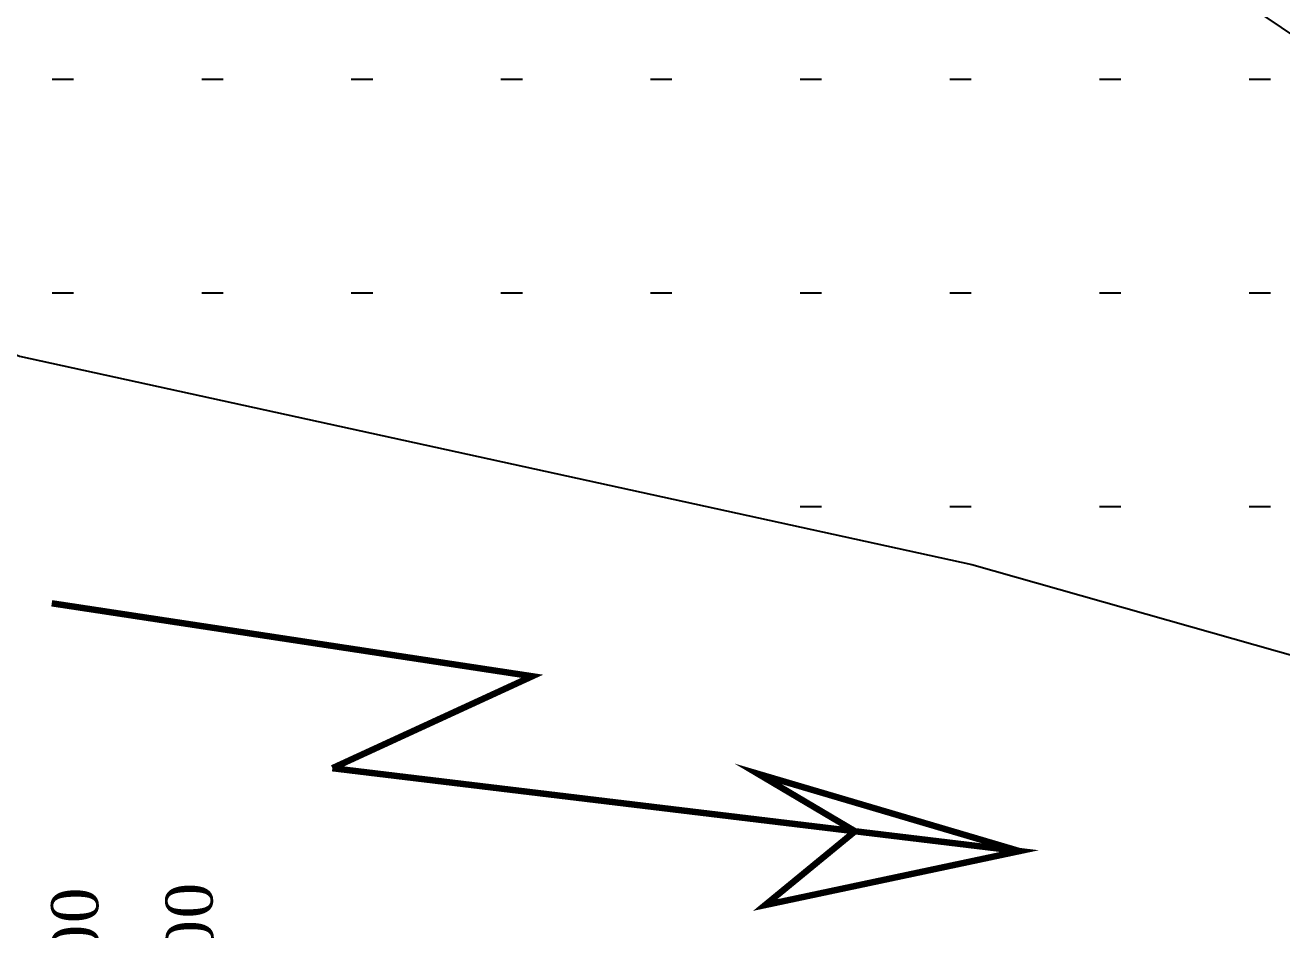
# Model space of a CAD drawing. Header units: inches. Extents: x -885 to 26362, y -28010 to 990.
# Drawn here: x 4358.22 to 4381.29, y -2376.33 to -2359.72 of the extents above; entities that cross this region are included whole.
import ezdxf

# ---------------------------------------------------------------- set-up
doc = ezdxf.new("R2010")
doc.units = ezdxf.units.IN
doc.header["$MEASUREMENT"] = 0
doc.layers.add('Text', color=7, linetype='Continuous')
doc.styles.add('Text', font='times.ttf', dxfattribs={"height": 240})

msp = doc.modelspace()

# ---------------------------------------------------------------- hatches: boundary and pattern name
at = {"layer": 'Text', "lineweight": 25}
h = msp.add_hatch(dxfattribs=at)
h.set_pattern_fill('ACAD_ISO07W100', color=0, scale=0.784833, style=0)
h.set_pattern_definition([(0, (-624.1878, -22766.3663), (0, 3.9241642), [0.3924164, -2.35449854])])
h.paths.add_polyline_path([(4354.502538, -2337.161061), (4347.247089, -2333.049069), (4340.889222, -2329.121969), (4334.949346, -2322.023976), (4333.107047, -2319.820067), (4313.667197, -2319.820067), (4314.66679, -2322.199623), (4315.973563, -2327.840669), (4320.184275, -2335.502582), (4326.471744, -2346.244791), (4334.197983, -2356.848331), (4340.57345, -2360.414892), (4348.062093, -2361.585256), (4358.120284, -2365.800787), (4375.605519, -2369.622499), (4390.798402, -2373.934174), (4411.376772, -2381.719052), (4411.376772, -2379.676911), (4403.526315, -2376.522658), (4405.136681, -2376.119594), (4406.025463, -2375.85335), (4406.355456, -2375.28943), (4405.875866, -2374.666345), (4404.419496, -2373.477491), (4403.231521, -2372.854406), (4400.041588, -2371.478812), (4396.182868, -2369.420967), (4392.588143, -2367.21336), (4387.378652, -2364.182985), (4383.409935, -2361.189588), (4378.323641, -2357.765394), (4374.98411, -2355.862858), (4372.286967, -2354.398515), (4368.181852, -2352.144685), (4366.188694, -2351.207284), (4364.868721, -2350.972472), (4364.428731, -2349.683777), (4361.260797, -2346.77543), (4359.065242, -2343.127516), (4357.116083, -2339.938134)])
h.paths.add_polyline_path([(4346.028596, -2350.822608), (4353.049823, -2350.822608), (4353.049823, -2347.806236), (4346.028596, -2347.806236)], flags=24)

# ---------------------------------------------------------------- linework, layer by layer
at = {"layer": 'Text'}
for points in [[(4326.471744, -2346.244791), (4334.197983, -2356.848331), (4340.57345, -2360.414892), (4340.57345, -2360.414892), (4348.062093, -2361.585256), (4358.120284, -2365.800787), (4375.605519, -2369.622499), (4390.798402, -2373.934174), (4411.266775, -2381.677439), (4411.376772, -2413.77649)], [(4411.376772, -2413.77649), (4411.376772, -2379.676911), (4403.526315, -2376.522658), (4405.136681, -2376.119594), (4406.025463, -2375.85335), (4406.355456, -2375.28943), (4405.875866, -2374.666345), (4404.419496, -2373.477491), (4403.231521, -2372.854406), (4400.041588, -2371.478812), (4396.182868, -2369.420967), (4392.588143, -2367.21336), (4387.378652, -2364.182985), (4383.409935, -2361.189588), (4378.323641, -2357.765394)]]:
    msp.add_lwpolyline(points, dxfattribs=at)
at = {"layer": 'Text', "const_width": 0.117725}
for points in [[(4363.864017, -2373.365469), (4367.53333, -2371.676612), (4358.713317, -2370.336524)], [(4363.864017, -2373.365469), (4376.478078, -2374.887773), (4371.809292, -2375.878394), (4373.458906, -2374.52341), (4371.677521, -2373.468227), (4376.478078, -2374.887773)]]:
    msp.add_lwpolyline(points, dxfattribs=at)

# ---------------------------------------------------------------- texts
at = {"layer": 'Text', "char_height": 0.86331613, "attachment_point": 1, "rotation": 90.9623001, "style": 'Text'}
for s, insert in [('{\\T1.05;KM 13.000}', (4358.803043, -2381.845554)), ('{\\T1.05;KM 13.100}', (4360.902471, -2381.759222))]:
    msp.add_mtext(s, dxfattribs=dict(at, insert=insert))

doc.saveas('drawing.dxf')
